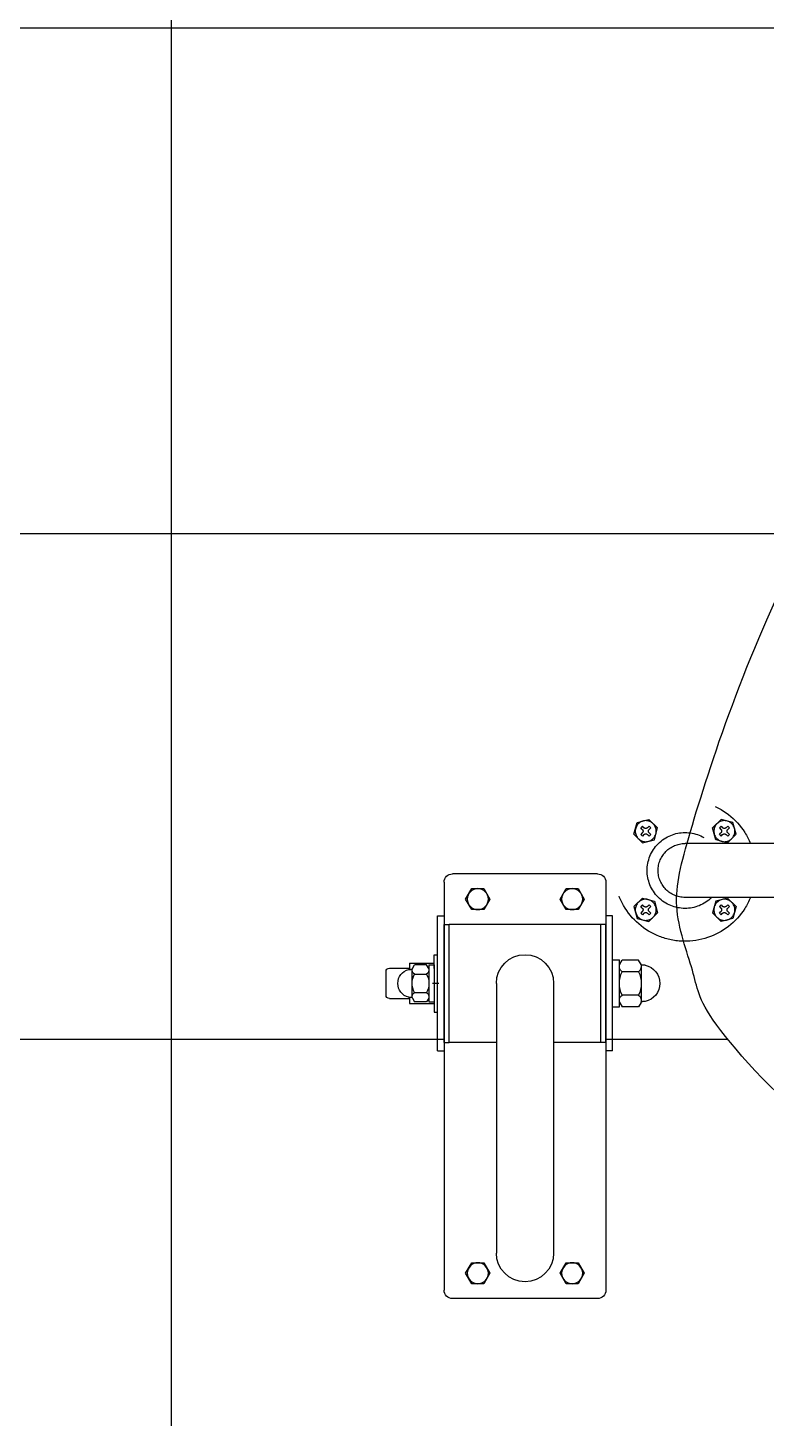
# Model space of a CAD drawing. Header units: millimetres. Extents: x 2213 to 82676, y 1050 to 28650.
# Drawn here: x 21914 to 22352, y 16862 to 17687 of the extents above; entities that cross this region are included whole.
import ezdxf

# ---------------------------------------------------------------- set-up
doc = ezdxf.new("R2010")
doc.units = ezdxf.units.MM
doc.header["$LTSCALE"] = 200
doc.linetypes.add('H1', pattern=[1, 0.5, -0.5])
doc.layers.add('01HAT', color=8, linetype='Continuous')
doc.layers.add('A-FIX', color=5, linetype='Continuous')

# ---------------------------------------------------------------- blocks, each defined once
blk = doc.blocks.new('A$C1C723B8E')
for p, q in [((36.79, 252), (122.79, 252)), ((31.79, 247), (31.79, 5)), ((48.19, 243.25), (44.58, 237)), ((55.4, 243.25), (48.19, 243.25)), ((59.01, 237), (55.4, 243.25)), ((104.19, 243.25), (100.58, 237)), ((111.4, 243.25), (104.19, 243.25)), ((115.01, 237), (111.4, 243.25)), ((127.79, 247), (127.79, 5)), ((44.58, 237), (48.19, 230.75)), ((55.4, 230.75), (59.01, 237)), ((100.58, 237), (104.19, 230.75)), ((111.4, 230.75), (115.01, 237)), ((27.79, 147), (27.79, 227)), ((27.79, 227), (31.79, 227)), ((48.19, 230.75), (55.4, 230.75)), ((104.19, 230.75), (111.4, 230.75)), ((131.79, 227), (127.79, 227)), ((131.79, 147), (131.79, 227)), ((31.79, 152), (31.79, 222)), ((31.79, 222), (34.79, 222)), ((34.79, 222), (124.79, 222)), ((34.79, 220), (34.79, 222)), ((34.79, 154), (34.79, 220)), ((124.79, 220), (124.79, 222)), ((127.79, 222), (124.79, 222)), ((124.79, 154), (124.79, 220)), ((127.79, 152), (127.79, 222)), ((10.79, 198.06), (10.79, 175.94)), ((10.94, 198.25), (12.44, 200.85)), ((12.44, 200.85), (22.15, 200.85)), ((23.51, 198.5), (22.15, 200.85)), ((23.79, 173), (23.79, 201)), ((27.79, 201), (23.79, 201)), ((133.79, 204), (131.79, 204)), ((133.79, 195.8), (133.79, 204)), ((148.29, 199), (133.79, 199)), ((148.29, 199), (148.29, 195.25)), ((8.46, 197.75), (10.07, 197.75)), ((12.44, 193.93), (22.15, 193.93)), ((133.79, 197.95), (133.79, 176.05)), ((136.79, 197.95), (133.79, 197.95)), ((133.79, 195.8), (133.79, 178)), ((136.79, 197.95), (136.79, 176.05)), ((136.94, 195.75), (138.21, 197.95)), ((138.21, 197.95), (145.38, 197.95)), ((145.38, 192.48), (138.21, 192.48)), ((146.65, 195.75), (145.38, 197.95)), ((146.65, 195.75), (145.38, 197.95)), ((146.79, 178.44), (146.79, 195.56)), ((148.84, 195.25), (147.52, 195.25)), ((160.29, 196), (148.29, 196)), ((162.29, 180), (162.29, 194)), ((62.79, 187), (62.79, 27)), ((96.79, 187), (96.79, 27)), ((130.99, 187), (134.69, 187)), ((130.99, 187), (134.69, 187)), ((145.38, 181.52), (138.21, 181.52)), ((8.46, 176.25), (10.07, 176.25)), ((10.94, 175.75), (12.44, 173.15)), ((12.44, 180.07), (22.15, 180.07)), ((23.51, 175.5), (22.15, 173.15)), ((133.79, 178.2), (133.79, 170)), ((136.79, 176.05), (133.79, 176.05)), ((148.29, 175), (133.79, 175)), ((136.79, 180.9), (136.79, 176.05)), ((136.94, 178.25), (138.21, 176.05)), ((138.21, 176.05), (145.38, 176.05)), ((146.65, 178.25), (145.38, 176.05)), ((146.65, 178.25), (145.38, 176.05)), ((148.84, 178.75), (147.52, 178.75)), ((148.29, 178.75), (148.29, 175)), ((160.29, 178), (148.29, 178)), ((12.44, 173.15), (22.15, 173.15)), ((27.79, 173), (23.79, 173)), ((133.79, 170), (131.79, 170)), ((31.79, 152), (34.79, 152)), ((34.79, 152), (34.79, 154)), ((34.79, 152), (62.79, 152)), ((96.79, 152), (124.79, 152)), ((124.79, 152), (124.79, 154)), ((127.79, 152), (124.79, 152)), ((27.79, 147), (31.79, 147)), ((131.79, 147), (127.79, 147)), ((48.19, 21.25), (44.58, 15)), ((55.4, 21.25), (48.19, 21.25)), ((59.01, 15), (55.4, 21.25)), ((104.19, 21.25), (100.58, 15)), ((111.4, 21.25), (104.19, 21.25)), ((115.01, 15), (111.4, 21.25)), ((44.58, 15), (48.19, 8.75)), ((48.19, 8.75), (55.4, 8.75)), ((55.4, 8.75), (59.01, 15)), ((100.58, 15), (104.19, 8.75)), ((104.19, 8.75), (111.4, 8.75)), ((111.4, 8.75), (115.01, 15)), ((36.79, 0), (122.79, 0))]:
    blk.add_line(p, q)
for centre in [(51.79, 237), (107.79, 237), (51.79, 15), (107.79, 15)]:
    blk.add_circle(centre, 6.25)
for centre, radius, start, end in [((36.79, 247), 5, 90, 180), ((122.79, 247), 5, 0, 90), ((10.07, 198.75), 1, 270, 330), ((14.63, 197.07), 3.83, 158.02027, 235.03837), ((19.95, 197.07), 3.83, 304.96163, 21.97973), ((79.79, 187), 17, 0, 180), ((10.79, 187), 11, 102.23876, 257.76124), ((26.2, 187), 15.41, 153.27671, 206.72329), ((8.39, 187), 15.41, 333.27671, 26.72329), ((148.14, 187), 11.34, 151.07765, 208.92235), ((139.57, 194.89), 2.76, 161.91635, 240.59628), ((144.02, 194.89), 2.76, 299.40372, 18.08365), ((135.45, 187), 11.34, 331.07765, 28.92235), ((147.52, 196.25), 1, 210, 270), ((146.79, 187), 8.5, 283.93055, 76.06945), ((160.29, 194), 2, 0, 90), ((139.57, 179.11), 2.76, 119.40372, 198.08365), ((144.02, 179.11), 2.76, 341.91635, 60.59628), ((10.07, 175.25), 1, 30, 90), ((14.63, 176.93), 3.83, 124.96163, 201.97973), ((19.95, 176.93), 3.83, 338.02027, 55.03837), ((147.52, 177.75), 1, 90, 150), ((160.29, 180), 2, 270, 0), ((79.79, 27), 17, 180, 0), ((36.79, 5), 5, 180, 270), ((122.79, 5), 5, 270, 0)]:
    blk.add_arc(centre, radius, start, end)
blk = doc.blocks.new('대변기 정면도')
at = {"linetype": 'H1', "ltscale": 30}
for p, q in [((15208.66, 31221.63), (15210.52, 31228.6)), ((15210.52, 31228.6), (15217.49, 31230.46)), ((15213.65, 31226.46), (15212.66, 31225.47)), ((15214.57, 31225.54), (15213.65, 31226.46)), ((15217.61, 31226.46), (15216.69, 31225.54)), ((15222.6, 31225.36), (15217.49, 31230.46)), ((15218.6, 31225.47), (15217.61, 31226.46)), ((15213.76, 31216.52), (15208.66, 31221.63)), ((15213.58, 31224.55), (15212.66, 31225.47)), ((15213.58, 31222.43), (15212.66, 31221.51)), ((15213.65, 31220.52), (15212.66, 31221.51)), ((15214.57, 31221.44), (15213.65, 31220.52)), ((15213.76, 31216.52), (15220.73, 31218.39)), ((15217.61, 31220.52), (15216.69, 31221.44)), ((15218.6, 31221.51), (15217.61, 31220.52)), ((15218.6, 31225.47), (15217.68, 31224.55)), ((15218.6, 31221.51), (15217.68, 31222.43)), ((15220.73, 31218.39), (15222.6, 31225.36)), ((14728.96, 31216.16), (15238.96, 31216.16)), ((14728.96, 31184.16), (15238.96, 31184.16)), ((15213.76, 31183.79), (15208.66, 31178.69)), ((15208.66, 31178.69), (15210.52, 31171.72)), ((15213.65, 31179.79), (15212.66, 31178.8)), ((15213.58, 31177.88), (15212.66, 31178.8)), ((15214.57, 31178.87), (15213.65, 31179.79)), ((15213.76, 31183.79), (15220.73, 31181.93)), ((15217.61, 31179.79), (15216.69, 31178.87)), ((15218.6, 31178.8), (15217.61, 31179.79)), ((15218.6, 31178.8), (15217.68, 31177.88)), ((15220.73, 31181.93), (15222.6, 31174.96)), ((15210.52, 31171.72), (15217.49, 31169.85)), ((15213.58, 31175.76), (15212.66, 31174.84)), ((15213.65, 31173.85), (15212.66, 31174.84)), ((15214.57, 31174.77), (15213.65, 31173.85)), ((15217.61, 31173.85), (15216.69, 31174.77)), ((15222.6, 31174.96), (15217.49, 31169.85)), ((15218.6, 31174.84), (15217.61, 31173.85)), ((15218.6, 31174.84), (15217.68, 31175.76))]:
    blk.add_line(p, q, dxfattribs=at)
at = {"linetype": 'H1'}
for p, q in [((15255.33, 31225.36), (15260.43, 31230.46)), ((15259.33, 31225.47), (15260.32, 31226.46)), ((15260.32, 31226.46), (15261.24, 31225.54)), ((15267.4, 31228.6), (15260.43, 31230.46)), ((15263.36, 31225.54), (15264.28, 31226.46)), ((15264.28, 31226.46), (15265.27, 31225.47)), ((15269.27, 31221.63), (15267.4, 31228.6)), ((15257.19, 31218.39), (15255.33, 31225.36)), ((15264.16, 31216.52), (15257.19, 31218.39)), ((15259.33, 31225.47), (15260.25, 31224.55)), ((15259.33, 31221.51), (15260.25, 31222.43)), ((15259.33, 31221.51), (15260.32, 31220.52)), ((15260.32, 31220.52), (15261.24, 31221.44)), ((15263.36, 31221.44), (15264.28, 31220.52)), ((15264.16, 31216.52), (15269.27, 31221.63)), ((15264.28, 31220.52), (15265.27, 31221.51)), ((15264.35, 31224.55), (15265.27, 31225.47)), ((15264.35, 31222.43), (15265.27, 31221.51)), ((15257.19, 31181.93), (15255.33, 31174.96)), ((15264.16, 31183.79), (15257.19, 31181.93)), ((15259.33, 31178.8), (15260.32, 31179.79)), ((15259.33, 31178.8), (15260.25, 31177.88)), ((15260.32, 31179.79), (15261.24, 31178.87)), ((15263.36, 31178.87), (15264.28, 31179.79)), ((15264.16, 31183.79), (15269.27, 31178.69)), ((15264.28, 31179.79), (15265.27, 31178.8)), ((15264.35, 31177.88), (15265.27, 31178.8)), ((15269.27, 31178.69), (15267.4, 31171.72)), ((15255.33, 31174.96), (15260.43, 31169.85)), ((15259.33, 31174.84), (15260.25, 31175.76)), ((15259.33, 31174.84), (15260.32, 31173.85)), ((15260.32, 31173.85), (15261.24, 31174.77)), ((15267.4, 31171.72), (15260.43, 31169.85)), ((15263.36, 31174.77), (15264.28, 31173.85)), ((15264.28, 31173.85), (15265.27, 31174.84)), ((15264.35, 31175.76), (15265.27, 31174.84))]:
    blk.add_line(p, q, dxfattribs=at)
at = {"linetype": 'H1', "ltscale": 30}
for centre in [(15215.63, 31223.49), (15215.63, 31176.82)]:
    blk.add_circle(centre, 6.25, dxfattribs=at)
at = {"linetype": 'H1'}
for centre in [(15262.3, 31223.49), (15262.3, 31176.82)]:
    blk.add_circle(centre, 6.25, dxfattribs=at)
for centre, radius, start, end in [((15238.96, 31200.16), 42, 202.39269, 157.60731), ((15238.96, 31200.16), 22.5, 225.32539, 134.67461), ((15259.18, 31223.49), 1.5, 315, 45), ((15262.3, 31226.6), 1.5, 225, 315), ((15262.3, 31220.38), 1.5, 45, 135), ((15265.41, 31223.49), 1.5, 135, 225), ((15238.96, 31200.16), 16, 270, 90), ((15259.18, 31176.82), 1.5, 315, 45), ((15262.3, 31179.94), 1.5, 225, 315), ((15265.41, 31176.82), 1.5, 135, 225), ((15262.3, 31173.71), 1.5, 45, 135)]:
    blk.add_arc(centre, radius, start, end, dxfattribs=at)
at = {"linetype": 'H1', "ltscale": 30}
for centre, start, end in [((15212.52, 31223.49), 315, 45), ((15215.63, 31226.6), 225, 315), ((15215.63, 31220.38), 45, 135), ((15218.74, 31223.49), 135, 225), ((15212.52, 31176.82), 315, 45), ((15215.63, 31179.94), 225, 315), ((15218.74, 31176.82), 135, 225), ((15215.63, 31173.71), 45, 135)]:
    blk.add_arc(centre, 1.5, start, end, dxfattribs=at)
blk.add_open_spline([(15015.75, 31384.13), (15017.21, 31415.55), (15027.06, 31432.05), (15044.79, 31446.66), (15066.13, 31451.14), (15106.99, 31451.94), (15139.72, 31437.3), (15175.26, 31387.49), (15215.76, 31289.08), (15239.24, 31212.88), (15247.85, 31177.64), (15231.31, 31134.76), (15231.31, 31117.39), (15149.7, 31027.1), (15067.16, 31025.9), (15043.4, 31026.79), (15024.03, 31048.39), (15018.22, 31067.94), (15018.28, 31243.54), (15014.28, 31352.71), (15015.75, 31384.13)], degree=3)
blk.add_blockref('A$C1C723B8E', (15254.17, 30946.16))

msp = doc.modelspace()

# ---------------------------------------------------------------- linework, layer by layer
at = {"layer": '01HAT'}
for p, q in [((21998.83, 18887.36), (21998.83, 16487.36)), ((20498.83, 17687.36), (22889.83, 17687.36)), ((21222.97, 17387.36), (22378.3, 17387.36)), ((21191.23, 17087.36), (22160.83, 17087.36)), ((22256.83, 17087.36), (22329.04, 17087.36))]:
    msp.add_line(p, q, dxfattribs=at)

# ---------------------------------------------------------------- block references
at = {"layer": 'A-FIX', "xscale": -1}
msp.add_blockref('대변기 정면도', (37542.8, -14012.8), dxfattribs=at)

doc.saveas('drawing.dxf')
